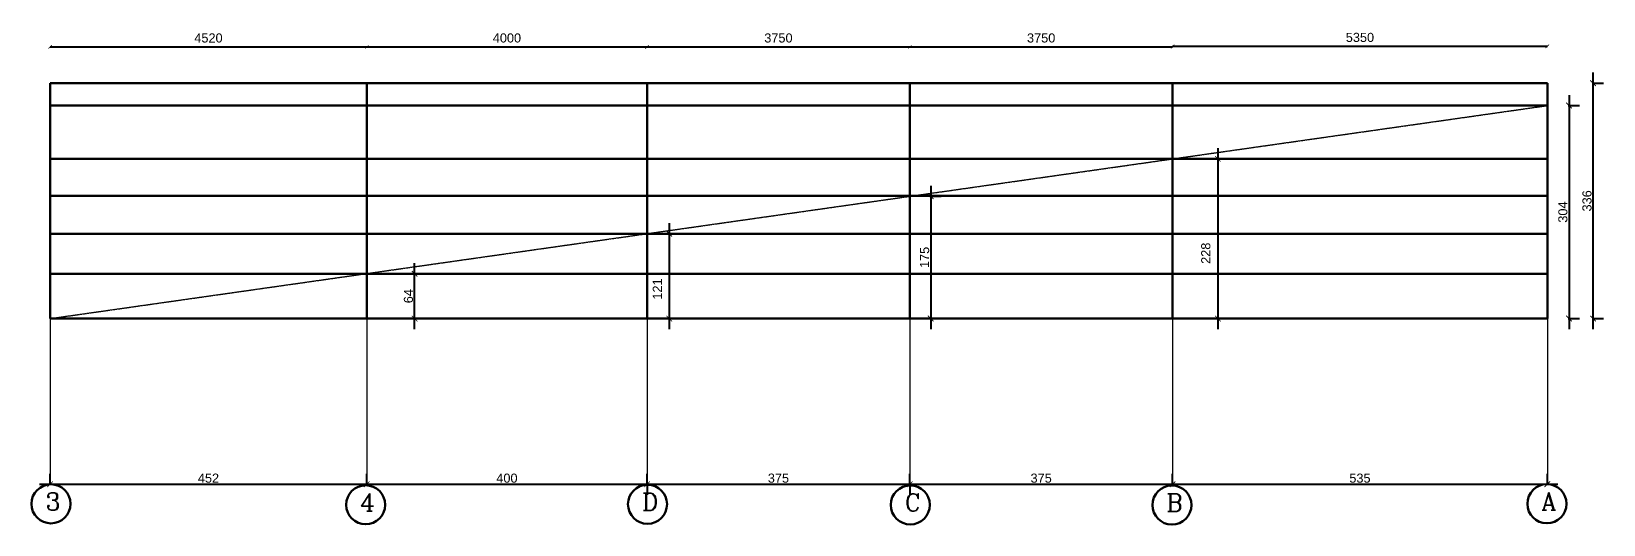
# Model space of a CAD drawing. Header units: inches. Extents: x -26151 to 62940, y -10194 to 246332.
# Drawn here: x -18856 to -16612, y 118598 to 119301 of the extents above; entities that cross this region are included whole.
import ezdxf

# ---------------------------------------------------------------- set-up
doc = ezdxf.new("R2010")
doc.units = ezdxf.units.IN
doc.header["$LTSCALE"] = 0.7
doc.header["$MEASUREMENT"] = 0
doc.linetypes.add('CENTER2', pattern=[1.125, 0.75, -0.125, 0.125, -0.125])
doc.layers.get('0').update_dxf_attribs({"lineweight": 13})
doc.layers.get('Defpoints').update_dxf_attribs({"lineweight": 5})
doc.layers.add('hach', color=9, linetype='Continuous', lineweight=9)
doc.layers.add('TEXT', color=3, linetype='Continuous', lineweight=25)
doc.styles.add('GENERATED_STYLE_4', font='verdanai.ttf')
doc.styles.get("Standard").update_dxf_attribs({"font": 'arial.ttf', "height": 13})
doc.dimstyles.get("Standard").update_dxf_attribs({"dimtxt": 13, "dimasz": 5, "dimexe": 0.18, "dimexo": 0.0625, "dimgap": 6, "dimtad": 1, "dimdec": 0, "dimlfac": 10, "dimzin": 0, "dimdsep": 46, "dimtxsty": 'Standard', "dimblk": 'ARCHTICK', "dimcen": 0.09, "dimse1": 1, "dimse2": 1, "dimclrd": 1, "dimclre": 7, "dimclrt": 3, "dimadec": 0, "dimazin": 0, "dimtfac": 1, "dimtdec": 0, "dimtix": 1, "dimtofl": 0, "dimtmove": 0, "dimatfit": 3, "dimldrblk": 'ARCHTICK', "dimfxl": 0, "dimtolj": 1, "dimtzin": 0, "dimarcsym": 0})
doc.dimstyles.new('STANDARD$0', dxfattribs={"dimscale": 0, "dimtxt": 50, "dimasz": 8, "dimexe": 15, "dimexo": 0.0625, "dimgap": 2, "dimtad": 1, "dimdec": 0, "dimzin": 0, "dimdsep": 46, "dimtxsty": 'Standard', "dimblk1": 'ARCHTICK', "dimblk2": 'ARCHTICK', "dimsah": 1, "dimcen": 0.09, "dimdle": 15, "dimclrd": 3, "dimclre": 3, "dimclrt": 3, "dimazin": 0, "dimtfac": 1, "dimtdec": 0, "dimtofl": 0, "dimtmove": 1, "dimatfit": 3, "dimldrblk": 'ARCHTICK', "dimfxl": 0, "dimtolj": 1, "dimtzin": 0, "dimarcsym": 0})

# ---------------------------------------------------------------- blocks, each defined once
blk = doc.blocks.new('_ArchTick')
at = {"color": 0, "linetype": 'ByBlock', "lineweight": 0, "const_width": 0.15}
blk.add_lwpolyline([(-0.5, -0.5), (0.5, 0.5)], dxfattribs=at)
blk = doc.blocks.new('*D1633')
at = {"layer": 'Defpoints', "color": 0, "linetype": 'ByBlock', "transparency": 16777216}
for p in [(-18377, 119279.2), (-18829, 118891.5), (-18377, 118891.5)]:
    blk.add_point(p, dxfattribs=at)
at = {"layer": 'hach', "color": 1, "linetype": 'ByBlock', "lineweight": -2, "transparency": 16777216}
blk.add_line((-18829, 119279.2), (-18377, 119279.2), dxfattribs=at)
at = {"layer": 'hach', "color": 1, "linetype": 'ByBlock', "lineweight": -2, "transparency": 16777216, "xscale": 5, "yscale": 5, "zscale": 5, "rotation": 180}
blk.add_blockref('_ArchTick', (-18829, 119279.2), dxfattribs=at)
at = {"layer": 'hach', "color": 1, "linetype": 'ByBlock', "lineweight": -2, "transparency": 16777216, "xscale": 5, "yscale": 5, "zscale": 5}
blk.add_blockref('_ArchTick', (-18377, 119279.2), dxfattribs=at)
at = {"layer": 'hach', "color": 3, "linetype": 'ByBlock', "lineweight": 30, "transparency": 16777216, "insert": (-18603, 119291.9), "char_height": 13, "attachment_point": 5}
blk.add_mtext('\\A1;4520', dxfattribs=at)
blk = doc.blocks.new('*D1634')
at = {"layer": 'Defpoints', "color": 0, "linetype": 'ByBlock', "transparency": 16777216}
for p in [(-17977, 119279.2), (-18377, 118891.5), (-17977, 118891.5)]:
    blk.add_point(p, dxfattribs=at)
at = {"layer": 'hach', "color": 1, "linetype": 'ByBlock', "lineweight": -2, "transparency": 16777216}
blk.add_line((-18377, 119279.2), (-17977, 119279.2), dxfattribs=at)
at = {"layer": 'hach', "color": 1, "linetype": 'ByBlock', "lineweight": -2, "transparency": 16777216, "xscale": 5, "yscale": 5, "zscale": 5, "rotation": 180}
blk.add_blockref('_ArchTick', (-18377, 119279.2), dxfattribs=at)
at = {"layer": 'hach', "color": 1, "linetype": 'ByBlock', "lineweight": -2, "transparency": 16777216, "xscale": 5, "yscale": 5, "zscale": 5}
blk.add_blockref('_ArchTick', (-17977, 119279.2), dxfattribs=at)
at = {"layer": 'hach', "color": 3, "linetype": 'ByBlock', "lineweight": 30, "transparency": 16777216, "insert": (-18177, 119291.9), "char_height": 13, "attachment_point": 5}
blk.add_mtext('\\A1;4000', dxfattribs=at)
blk = doc.blocks.new('*D1635')
at = {"layer": 'Defpoints', "color": 0, "linetype": 'ByBlock', "transparency": 16777216}
for p in [(-17602, 119279.2), (-17977, 118891.5), (-17602, 118891.5)]:
    blk.add_point(p, dxfattribs=at)
at = {"layer": 'hach', "color": 1, "linetype": 'ByBlock', "lineweight": -2, "transparency": 16777216}
blk.add_line((-17977, 119279.2), (-17602, 119279.2), dxfattribs=at)
at = {"layer": 'hach', "color": 1, "linetype": 'ByBlock', "lineweight": -2, "transparency": 16777216, "xscale": 5, "yscale": 5, "zscale": 5, "rotation": 180}
blk.add_blockref('_ArchTick', (-17977, 119279.2), dxfattribs=at)
at = {"layer": 'hach', "color": 1, "linetype": 'ByBlock', "lineweight": -2, "transparency": 16777216, "xscale": 5, "yscale": 5, "zscale": 5}
blk.add_blockref('_ArchTick', (-17602, 119279.2), dxfattribs=at)
at = {"layer": 'hach', "color": 3, "linetype": 'ByBlock', "lineweight": 30, "transparency": 16777216, "insert": (-17789.5, 119291.9), "char_height": 13, "attachment_point": 5}
blk.add_mtext('\\A1;3750', dxfattribs=at)
blk = doc.blocks.new('*D1636')
at = {"layer": 'Defpoints', "color": 0, "linetype": 'ByBlock', "transparency": 16777216}
for p in [(-17227, 119279.2), (-17602, 118891.5), (-17227, 118891.5)]:
    blk.add_point(p, dxfattribs=at)
at = {"layer": 'hach', "color": 1, "linetype": 'ByBlock', "lineweight": -2, "transparency": 16777216}
blk.add_line((-17602, 119279.2), (-17227, 119279.2), dxfattribs=at)
at = {"layer": 'hach', "color": 1, "linetype": 'ByBlock', "lineweight": -2, "transparency": 16777216, "xscale": 5, "yscale": 5, "zscale": 5, "rotation": 180}
blk.add_blockref('_ArchTick', (-17602, 119279.2), dxfattribs=at)
at = {"layer": 'hach', "color": 1, "linetype": 'ByBlock', "lineweight": -2, "transparency": 16777216, "xscale": 5, "yscale": 5, "zscale": 5}
blk.add_blockref('_ArchTick', (-17227, 119279.2), dxfattribs=at)
at = {"layer": 'hach', "color": 3, "linetype": 'ByBlock', "lineweight": 30, "transparency": 16777216, "insert": (-17414.5, 119291.9), "char_height": 13, "attachment_point": 5}
blk.add_mtext('\\A1;3750', dxfattribs=at)
blk = doc.blocks.new('*D1637')
at = {"layer": 'Defpoints', "color": 0, "linetype": 'ByBlock', "transparency": 16777216}
for p in [(-16692, 119280.1), (-17227, 118891.5), (-16692, 118891.5)]:
    blk.add_point(p, dxfattribs=at)
at = {"layer": 'hach', "color": 1, "linetype": 'ByBlock', "lineweight": -2, "transparency": 16777216}
blk.add_line((-17227, 119280.1), (-16692, 119280.1), dxfattribs=at)
at = {"layer": 'hach', "color": 1, "linetype": 'ByBlock', "lineweight": -2, "transparency": 16777216, "xscale": 5, "yscale": 5, "zscale": 5, "rotation": 180}
blk.add_blockref('_ArchTick', (-17227, 119280.1), dxfattribs=at)
at = {"layer": 'hach', "color": 1, "linetype": 'ByBlock', "lineweight": -2, "transparency": 16777216, "xscale": 5, "yscale": 5, "zscale": 5}
blk.add_blockref('_ArchTick', (-16692, 119280.1), dxfattribs=at)
at = {"layer": 'hach', "color": 3, "linetype": 'ByBlock', "lineweight": 30, "transparency": 16777216, "insert": (-16959.5, 119292.7), "char_height": 13, "attachment_point": 5}
blk.add_mtext('\\A1;5350', dxfattribs=at)
blk = doc.blocks.new('*D1788')
at = {"layer": 'Defpoints', "color": 0, "linetype": 'ByBlock', "transparency": 16777216}
for p in [(-16692, 119227.5), (-16626.8, 119227.5), (-16692, 118891.5)]:
    blk.add_point(p, dxfattribs=at)
at = {"layer": 'hach', "color": 3, "lineweight": -2, "transparency": 16777216}
for p, q in [((-16626.8, 118876.5), (-16626.8, 119242.5)), ((-16628, 119227.5), (-16611.8, 119227.5)), ((-16628, 118891.5), (-16611.8, 118891.5))]:
    blk.add_line(p, q, dxfattribs=at)
at = {"layer": 'hach', "color": 3, "linetype": 'ByBlock', "lineweight": -2, "transparency": 16777216, "xscale": 8, "yscale": 8, "zscale": 8}
for p, rotation in [((-16626.8, 119227.5), 90), ((-16626.8, 118891.5), 270)]:
    blk.add_blockref('_ArchTick', p, dxfattribs=dict(at, rotation=rotation))
at = {"layer": 'hach', "color": 3, "linetype": 'ByBlock', "lineweight": 30, "transparency": 16777216, "insert": (-16635.4, 119059.5), "char_height": 13, "attachment_point": 5, "rotation": 90}
blk.add_mtext('\\A1;336', dxfattribs=at)
blk = doc.blocks.new('*D1789')
at = {"layer": 'Defpoints', "color": 0, "linetype": 'CENTER2', "transparency": 16777216}
for p in [(-18829, 118655.1), (-18377, 118655.1), (-18377, 118655.1)]:
    blk.add_point(p, dxfattribs=at)
at = {"layer": 'hach', "color": 3, "lineweight": -2, "transparency": 16777216}
for p, q in [((-18829, 118655.1), (-18829, 118670.1)), ((-18377, 118655.1), (-18377, 118670.1)), ((-18844, 118655.1), (-18362, 118655.1))]:
    blk.add_line(p, q, dxfattribs=at)
at = {"layer": 'hach', "color": 3, "linetype": 'CENTER2', "lineweight": -2, "transparency": 16777216, "xscale": 8, "yscale": 8, "zscale": 8, "rotation": 180}
blk.add_blockref('_ArchTick', (-18829, 118655.1), dxfattribs=at)
at = {"layer": 'hach', "color": 3, "linetype": 'CENTER2', "lineweight": -2, "transparency": 16777216, "xscale": 8, "yscale": 8, "zscale": 8}
blk.add_blockref('_ArchTick', (-18377, 118655.1), dxfattribs=at)
at = {"layer": 'hach', "color": 3, "linetype": 'CENTER2', "lineweight": 30, "transparency": 16777216, "insert": (-18603, 118663.7), "char_height": 13, "attachment_point": 5}
blk.add_mtext('\\A1;452', dxfattribs=at)
blk = doc.blocks.new('*D1790')
at = {"layer": 'Defpoints', "color": 0, "linetype": 'CENTER2', "transparency": 16777216}
for p in [(-18377, 118655.1), (-17977, 118655.1), (-17977, 118655.1)]:
    blk.add_point(p, dxfattribs=at)
at = {"layer": 'hach', "color": 3, "lineweight": -2, "transparency": 16777216}
for p, q in [((-18377, 118655.1), (-18377, 118670.1)), ((-18392, 118655.1), (-17962, 118655.1)), ((-17977, 118655.1), (-17977, 118640.1))]:
    blk.add_line(p, q, dxfattribs=at)
at = {"layer": 'hach', "color": 3, "linetype": 'CENTER2', "lineweight": -2, "transparency": 16777216, "xscale": 8, "yscale": 8, "zscale": 8, "rotation": 180}
blk.add_blockref('_ArchTick', (-18377, 118655.1), dxfattribs=at)
at = {"layer": 'hach', "color": 3, "linetype": 'CENTER2', "lineweight": -2, "transparency": 16777216, "xscale": 8, "yscale": 8, "zscale": 8}
blk.add_blockref('_ArchTick', (-17977, 118655.1), dxfattribs=at)
at = {"layer": 'hach', "color": 3, "linetype": 'CENTER2', "lineweight": 30, "transparency": 16777216, "insert": (-18177, 118663.7), "char_height": 13, "attachment_point": 5}
blk.add_mtext('\\A1;400', dxfattribs=at)
blk = doc.blocks.new('*D1791')
at = {"layer": 'Defpoints', "color": 0, "linetype": 'CENTER2', "transparency": 16777216}
for p in [(-17977, 118655.1), (-17602, 118655.1), (-17602, 118655.1)]:
    blk.add_point(p, dxfattribs=at)
at = {"layer": 'hach', "color": 3, "lineweight": -2, "transparency": 16777216}
for p, q in [((-17977, 118655.1), (-17977, 118670.1)), ((-17602, 118655.1), (-17602, 118670.1)), ((-17992, 118655.1), (-17587, 118655.1))]:
    blk.add_line(p, q, dxfattribs=at)
at = {"layer": 'hach', "color": 3, "linetype": 'CENTER2', "lineweight": -2, "transparency": 16777216, "xscale": 8, "yscale": 8, "zscale": 8, "rotation": 180}
blk.add_blockref('_ArchTick', (-17977, 118655.1), dxfattribs=at)
at = {"layer": 'hach', "color": 3, "linetype": 'CENTER2', "lineweight": -2, "transparency": 16777216, "xscale": 8, "yscale": 8, "zscale": 8}
blk.add_blockref('_ArchTick', (-17602, 118655.1), dxfattribs=at)
at = {"layer": 'hach', "color": 3, "linetype": 'CENTER2', "lineweight": 30, "transparency": 16777216, "insert": (-17789.5, 118663.7), "char_height": 13, "attachment_point": 5}
blk.add_mtext('\\A1;375', dxfattribs=at)
blk = doc.blocks.new('*D1792')
at = {"layer": 'Defpoints', "color": 0, "linetype": 'CENTER2', "transparency": 16777216}
for p in [(-17602, 118655.1), (-17227, 118655.1), (-17227, 118655.1)]:
    blk.add_point(p, dxfattribs=at)
at = {"layer": 'hach', "color": 3, "lineweight": -2, "transparency": 16777216}
for p, q in [((-17227, 118655.1), (-17227, 118670.1)), ((-17617, 118655.1), (-17212, 118655.1)), ((-17602, 118655.1), (-17602, 118640.1))]:
    blk.add_line(p, q, dxfattribs=at)
at = {"layer": 'hach', "color": 3, "linetype": 'CENTER2', "lineweight": -2, "transparency": 16777216, "xscale": 8, "yscale": 8, "zscale": 8, "rotation": 180}
blk.add_blockref('_ArchTick', (-17602, 118655.1), dxfattribs=at)
at = {"layer": 'hach', "color": 3, "linetype": 'CENTER2', "lineweight": -2, "transparency": 16777216, "xscale": 8, "yscale": 8, "zscale": 8}
blk.add_blockref('_ArchTick', (-17227, 118655.1), dxfattribs=at)
at = {"layer": 'hach', "color": 3, "linetype": 'CENTER2', "lineweight": 30, "transparency": 16777216, "insert": (-17414.5, 118663.7), "char_height": 13, "attachment_point": 5}
blk.add_mtext('\\A1;375', dxfattribs=at)
blk = doc.blocks.new('*D1793')
at = {"layer": 'Defpoints', "color": 0, "linetype": 'CENTER2', "transparency": 16777216}
for p in [(-17227, 118655.1), (-16692, 118655.1), (-16692, 118655.1)]:
    blk.add_point(p, dxfattribs=at)
at = {"layer": 'hach', "color": 3, "lineweight": -2, "transparency": 16777216}
for p, q in [((-17227, 118655.1), (-17227, 118670.1)), ((-16692, 118655.1), (-16692, 118670.1)), ((-17242, 118655.1), (-16677, 118655.1))]:
    blk.add_line(p, q, dxfattribs=at)
at = {"layer": 'hach', "color": 3, "linetype": 'CENTER2', "lineweight": -2, "transparency": 16777216, "xscale": 8, "yscale": 8, "zscale": 8, "rotation": 180}
blk.add_blockref('_ArchTick', (-17227, 118655.1), dxfattribs=at)
at = {"layer": 'hach', "color": 3, "linetype": 'CENTER2', "lineweight": -2, "transparency": 16777216, "xscale": 8, "yscale": 8, "zscale": 8}
blk.add_blockref('_ArchTick', (-16692, 118655.1), dxfattribs=at)
at = {"layer": 'hach', "color": 3, "linetype": 'CENTER2', "lineweight": 30, "transparency": 16777216, "insert": (-16959.5, 118663.7), "char_height": 13, "attachment_point": 5}
blk.add_mtext('\\A1;535', dxfattribs=at)
blk = doc.blocks.new('*D1794')
at = {"layer": 'Defpoints', "color": 0, "linetype": 'CENTER2', "transparency": 16777216}
for p in [(-18377, 118955.5), (-18308.8, 118955.5), (-18377, 118891.5)]:
    blk.add_point(p, dxfattribs=at)
at = {"layer": 'hach', "color": 3, "lineweight": -2, "transparency": 16777216}
for p, q in [((-18308.8, 118876.5), (-18308.8, 118970.5)), ((-18310.1, 118955.5), (-18293.8, 118955.5)), ((-18310.1, 118891.5), (-18293.8, 118891.5))]:
    blk.add_line(p, q, dxfattribs=at)
at = {"layer": 'hach', "color": 3, "linetype": 'CENTER2', "lineweight": -2, "transparency": 16777216, "xscale": 8, "yscale": 8, "zscale": 8}
for p, rotation in [((-18308.8, 118955.5), 90), ((-18308.8, 118891.5), 270)]:
    blk.add_blockref('_ArchTick', p, dxfattribs=dict(at, rotation=rotation))
at = {"layer": 'hach', "color": 3, "linetype": 'CENTER2', "lineweight": 30, "transparency": 16777216, "insert": (-18317.5, 118923.5), "char_height": 13, "attachment_point": 5, "rotation": 90}
blk.add_mtext('\\A1;64', dxfattribs=at)
blk = doc.blocks.new('*D1795')
at = {"layer": 'Defpoints', "color": 0, "linetype": 'CENTER2', "transparency": 16777216}
for p in [(-17977, 119012.5), (-17977, 118891.5), (-17945.3, 118891.5)]:
    blk.add_point(p, dxfattribs=at)
at = {"layer": 'hach', "color": 3, "lineweight": -2, "transparency": 16777216}
for p, q in [((-17945.3, 119027.5), (-17945.3, 118876.5)), ((-17946.5, 119012.5), (-17930.3, 119012.5)), ((-17946.5, 118891.5), (-17930.3, 118891.5))]:
    blk.add_line(p, q, dxfattribs=at)
at = {"layer": 'hach', "color": 3, "linetype": 'CENTER2', "lineweight": -2, "transparency": 16777216, "xscale": 8, "yscale": 8, "zscale": 8}
for p, rotation in [((-17945.3, 119012.5), 90), ((-17945.3, 118891.5), 270)]:
    blk.add_blockref('_ArchTick', p, dxfattribs=dict(at, rotation=rotation))
at = {"layer": 'hach', "color": 3, "linetype": 'CENTER2', "lineweight": 30, "transparency": 16777216, "insert": (-17962.3, 118933.7), "char_height": 13, "attachment_point": 5, "rotation": 90}
blk.add_mtext('\\A1;121', dxfattribs=at)
blk = doc.blocks.new('*D1796')
at = {"layer": 'Defpoints', "color": 0, "linetype": 'CENTER2', "transparency": 16777216}
for p in [(-17602, 119066.1), (-17602, 118891.5), (-17572.2, 118891.5)]:
    blk.add_point(p, dxfattribs=at)
at = {"layer": 'hach', "color": 3, "lineweight": -2, "transparency": 16777216}
for p, q in [((-17573.4, 119066.1), (-17557.2, 119066.1)), ((-17572.2, 119081.1), (-17572.2, 118876.5)), ((-17573.4, 118891.5), (-17557.2, 118891.5))]:
    blk.add_line(p, q, dxfattribs=at)
at = {"layer": 'hach', "color": 3, "linetype": 'CENTER2', "lineweight": -2, "transparency": 16777216, "xscale": 8, "yscale": 8, "zscale": 8}
for p, rotation in [((-17572.2, 119066.1), 90), ((-17572.2, 118891.5), 270)]:
    blk.add_blockref('_ArchTick', p, dxfattribs=dict(at, rotation=rotation))
at = {"layer": 'hach', "color": 3, "linetype": 'CENTER2', "lineweight": 30, "transparency": 16777216, "insert": (-17580.8, 118978.8), "char_height": 13, "attachment_point": 5, "rotation": 90}
blk.add_mtext('\\A1;175', dxfattribs=at)
blk = doc.blocks.new('*D1797')
at = {"layer": 'Defpoints', "color": 0, "linetype": 'CENTER2', "transparency": 16777216}
for p in [(-17227, 119119.5), (-17227, 118891.5), (-17162.3, 118891.5)]:
    blk.add_point(p, dxfattribs=at)
at = {"layer": 'hach', "color": 3, "lineweight": -2, "transparency": 16777216}
for p, q in [((-17162.3, 119134.5), (-17162.3, 118876.5)), ((-17163.5, 119119.5), (-17147.3, 119119.5)), ((-17163.5, 118891.5), (-17147.3, 118891.5))]:
    blk.add_line(p, q, dxfattribs=at)
at = {"layer": 'hach', "color": 3, "linetype": 'CENTER2', "lineweight": -2, "transparency": 16777216, "xscale": 8, "yscale": 8, "zscale": 8}
for p, rotation in [((-17162.3, 119119.5), 90), ((-17162.3, 118891.5), 270)]:
    blk.add_blockref('_ArchTick', p, dxfattribs=dict(at, rotation=rotation))
at = {"layer": 'hach', "color": 3, "linetype": 'CENTER2', "lineweight": 30, "transparency": 16777216, "insert": (-17179.5, 118984.7), "char_height": 13, "attachment_point": 5, "rotation": 90}
blk.add_mtext('\\A1;228', dxfattribs=at)
blk = doc.blocks.new('*D1798')
at = {"layer": 'Defpoints', "color": 0, "linetype": 'CENTER2', "transparency": 16777216}
for p in [(-16692, 119195.5), (-16692, 118891.5), (-16661.1, 118891.5)]:
    blk.add_point(p, dxfattribs=at)
at = {"layer": 'hach', "color": 3, "lineweight": -2, "transparency": 16777216}
for p, q in [((-16662.4, 119195.5), (-16646.1, 119195.5)), ((-16661.1, 119210.5), (-16661.1, 118876.5)), ((-16662.4, 118891.5), (-16646.1, 118891.5))]:
    blk.add_line(p, q, dxfattribs=at)
at = {"layer": 'hach', "color": 3, "linetype": 'CENTER2', "lineweight": -2, "transparency": 16777216, "xscale": 8, "yscale": 8, "zscale": 8}
for p, rotation in [((-16661.1, 119195.5), 90), ((-16661.1, 118891.5), 270)]:
    blk.add_blockref('_ArchTick', p, dxfattribs=dict(at, rotation=rotation))
at = {"layer": 'hach', "color": 3, "linetype": 'CENTER2', "lineweight": 30, "transparency": 16777216, "insert": (-16669.8, 119043.5), "char_height": 13, "attachment_point": 5, "rotation": 90}
blk.add_mtext('\\A1;304', dxfattribs=at)

msp = doc.modelspace()

# ---------------------------------------------------------------- linework, layer by layer
at = {"lineweight": 30}
for centre in [(-18827.8, 118627.09), (-18378.64, 118625.74), (-17976.34, 118626.52), (-17601.28, 118625.61), (-17227.87, 118625.41), (-16692.65, 118627.23)]:
    msp.add_ellipse(centre, major_axis=(-0.02, 27.86), ratio=1, start_param=4.7118466, end_param=10.9950319, dxfattribs=at)
at = {"layer": 'hach', "color": 4, "linetype": 'ByBlock', "lineweight": 30}
for p, q in [((-18829.03, 119227.51), (-16692.03, 119227.51)), ((-18829.03, 118891.51), (-18829.03, 119227.51)), ((-18377.03, 118891.51), (-18377.03, 119227.51)), ((-17977.03, 118891.51), (-17977.03, 119227.51)), ((-17602.03, 118891.51), (-17602.03, 119227.51)), ((-17227.03, 118891.51), (-17227.03, 119227.51)), ((-16692.03, 118891.51), (-16692.03, 119227.51)), ((-18829.03, 119195.51), (-16692.03, 119195.51)), ((-18829.03, 119119.51), (-16692.03, 119119.51)), ((-18829.03, 119066.51), (-16692.03, 119066.51)), ((-18829.03, 119012.51), (-16692.03, 119012.51)), ((-18829.03, 118955.51), (-16692.03, 118955.51)), ((-18829.03, 118891.51), (-16692.03, 118891.51))]:
    msp.add_line(p, q, dxfattribs=at)
at = {"layer": 'hach', "color": 1, "linetype": 'CENTER2'}
msp.add_line((-18829.03, 118891.51), (-16692.03, 119195.51), dxfattribs=at)
at = {"layer": 'hach', "color": 0, "linetype": 'CENTER2'}
for p, q in [((-18829.03, 118891.51), (-18829.03, 118655.09)), ((-18829.03, 118891.51), (-18829.03, 118655.09)), ((-18377.03, 118891.51), (-18377.03, 118655.09)), ((-17977.03, 118891.51), (-17977.03, 118655.09)), ((-17602.03, 118891.51), (-17602.03, 118655.09)), ((-17227.03, 118891.51), (-17227.03, 118655.09)), ((-16692.03, 118891.51), (-16692.03, 118655.09))]:
    msp.add_line(p, q, dxfattribs=at)

# ---------------------------------------------------------------- texts
at = {"layer": 'TEXT', "lineweight": 30, "char_height": 25, "attachment_point": 1, "style": 'GENERATED_STYLE_4'}
for s, insert in [('{\\Fromanc|c0;3}', (-18835.71, 118643.02)), ('{\\Fromanc|c0;4}', (-18386.56, 118641.67)), ('{\\Fromanc|c0;D}', (-17984.26, 118642.46)), ('{\\Fromanc|c0;C}', (-17609.19, 118641.55)), ('{\\Fromanc|c0;B}', (-17235.79, 118641.35)), ('{\\Fromanc|c0;A}', (-16700.56, 118643.17))]:
    msp.add_mtext(s, dxfattribs=dict(at, insert=insert))

# ---------------------------------------------------------------- dimensions: what is measured, and where the dimension line sits
at = {"layer": 'hach', "color": 4, "linetype": 'ByBlock', "lineweight": 30}
for base, p1, p2, picture, middle in [((-18377.03, 119279.23), (-18829.03, 118891.51), (-18377.03, 118891.51), '*D1633', (-18603.03, 119291.87)), ((-17977.03, 119279.23), (-18377.03, 118891.51), (-17977.03, 118891.51), '*D1634', (-18177.03, 119291.87)), ((-17602.03, 119279.23), (-17977.03, 118891.51), (-17602.03, 118891.51), '*D1635', (-17789.53, 119291.87)), ((-17227.03, 119279.23), (-17602.03, 118891.51), (-17227.03, 118891.51), '*D1636', (-17414.53, 119291.87)), ((-16692.03, 119280.1), (-17227.03, 118891.51), (-16692.03, 118891.51), '*D1637', (-16959.53, 119292.74))]:
    dim = msp.add_linear_dim(base=base, p1=p1, p2=p2, dimstyle='Standard', dxfattribs=at)
    dim.commit()
    dim.dimension.update_dxf_attribs({"geometry": picture, "text_midpoint": middle})
at = {"layer": 'hach', "color": 2, "linetype": 'ByBlock', "lineweight": 30}
dim = msp.add_linear_dim(base=(-16626.8, 119227.51), p1=(-16692.03, 118891.51), p2=(-16692.03, 119227.51), angle=90, dimstyle='STANDARD$0', override={"dimscale": 1, "dimfxl": 1.25}, dxfattribs=at)
dim.commit()
dim.dimension.update_dxf_attribs({"geometry": '*D1788', "text_midpoint": (-16635.44, 119059.51)})
at = {"layer": 'hach', "color": 1, "linetype": 'CENTER2', "lineweight": 30}
for base, p1, p2, picture, middle in [((-16661.12, 118891.51), (-16692.03, 119195.51), (-16692.03, 118891.51), '*D1798', (-16669.76, 119043.51)), ((-17572.18, 118891.51), (-17602.03, 119066.06), (-17602.03, 118891.51), '*D1796', (-17580.82, 118978.79)), ((-18308.83, 118955.51), (-18377.03, 118891.51), (-18377.03, 118955.51), '*D1794', (-18317.47, 118923.51))]:
    dim = msp.add_linear_dim(base=base, p1=p1, p2=p2, angle=90, dimstyle='STANDARD$0', override={"dimscale": 1, "dimfxl": 1.25}, dxfattribs=at)
    dim.commit()
    dim.dimension.update_dxf_attribs({"geometry": picture, "text_midpoint": middle})
for base, p1, p2, picture, middle in [((-17162.26, 118891.51), (-17227.03, 119119.51), (-17227.03, 118891.51), '*D1797', (-17170.89, 118984.72)), ((-17945.28, 118891.51), (-17977.03, 119012.51), (-17977.03, 118891.51), '*D1795', (-17953.81, 118933.71))]:
    dim = msp.add_linear_dim(base=base, p1=p1, p2=p2, angle=90, dimstyle='STANDARD$0', override={"dimscale": 1, "dimfxl": 1.25}, dxfattribs=at)
    dim.commit()
    dim.dimension.update_dxf_attribs({"geometry": picture, "text_midpoint": middle, "dimtype": 160})
at = {"layer": 'hach', "color": 2, "linetype": 'CENTER2', "lineweight": 30}
for base, p1, p2, picture, middle in [((-18377.03, 118655.09), (-18829.03, 118655.09), (-18377.03, 118655.09), '*D1789', (-18603.03, 118663.72)), ((-17977.03, 118655.09), (-18377.03, 118655.09), (-17977.03, 118655.09), '*D1790', (-18177.03, 118663.72)), ((-17602.03, 118655.09), (-17977.03, 118655.09), (-17602.03, 118655.09), '*D1791', (-17789.53, 118663.73)), ((-17227.03, 118655.09), (-17602.03, 118655.09), (-17227.03, 118655.09), '*D1792', (-17414.53, 118663.73)), ((-16692.03, 118655.09), (-17227.03, 118655.09), (-16692.03, 118655.09), '*D1793', (-16959.53, 118663.73))]:
    dim = msp.add_linear_dim(base=base, p1=p1, p2=p2, dimstyle='STANDARD$0', override={"dimscale": 1, "dimfxl": 1.25}, dxfattribs=at)
    dim.commit()
    dim.dimension.update_dxf_attribs({"geometry": picture, "text_midpoint": middle})

doc.saveas('drawing.dxf')
